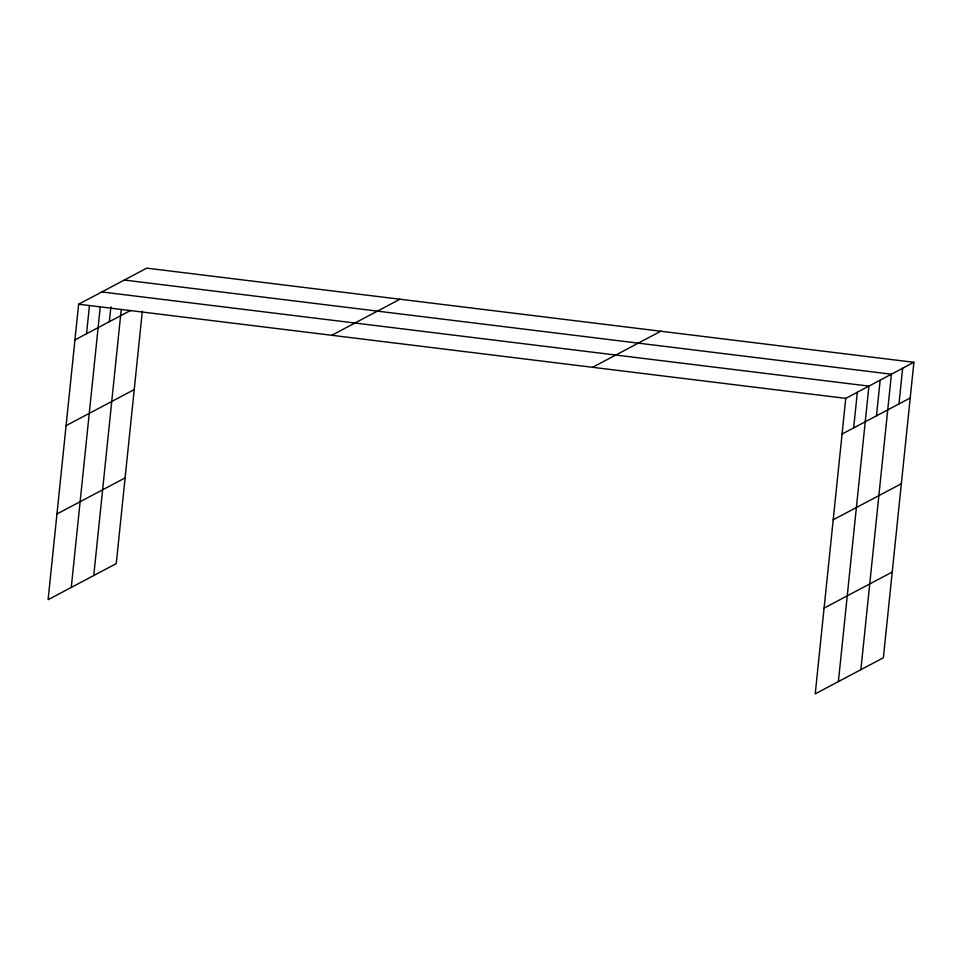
<?xml version="1.0" encoding="UTF-8"?>
<svg xmlns="http://www.w3.org/2000/svg" width="962" height="962" viewBox="0 0 962 962"><rect width="100%" height="100%" fill="white"/><g stroke="black" fill="none" stroke-linecap="round" stroke-linejoin="round"><path stroke-width="1.44" d="M913.9 362.301L845.754 398.376L815.223 693.855L883.369 657.78L913.9 362.301L146.777 268.145L78.631 304.22L48.1 599.699L116.246 563.624L142.328 311.231M86.532 333.778L89.454 305.519M71.272 587.433L100.264 306.83M109.355 321.693L110.895 306.83M93.759 575.529L121.212 309.8M853.655 427.922L857.346 392.243M838.395 681.589L868.926 386.111L101.804 291.955M876.478 415.849L880.17 380.158M860.882 669.684L891.413 374.206L124.29 280.05M898.965 403.944L902.657 368.254M74.952 339.911L130.591 310.449M66.089 425.637L134.235 389.574M331.782 335.293L399.927 299.218M56.962 513.973L125.108 477.898M592.604 367.304L660.75 331.229M842.075 434.054L910.208 397.991M833.212 519.793L901.358 483.718M824.085 608.116L892.219 572.041M78.631 304.22L845.754 398.376"/></g></svg>
